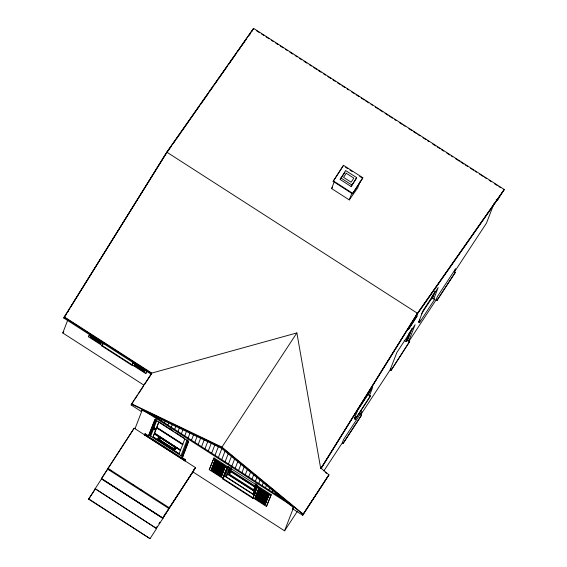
<?xml version="1.0" encoding="UTF-8"?>
<svg xmlns="http://www.w3.org/2000/svg" width="567" height="567" viewBox="0 0 567 567"><rect width="100%" height="100%" fill="white"/><g stroke="black" fill="none" stroke-linecap="round" stroke-linejoin="round"><path stroke-width="0.85" d="M144.557 384.518L151.269 374.284L63.788 318.052L166.797 152.147L253.555 28.35L504.219 189.484L497.309 200.498L496.189 199.775M143.805 385.064L62.781 332.985L67.82 319.923M146.91 371.208L145.769 373.589L88.572 336.819L89.48 334.473M89.714 334.438L88.572 336.819M91.096 336.004L101.195 342.489L100.579 343.793L90.486 337.308L91.096 335.714M90.486 337.308L91.33 335.402L93.491 336.798M100.579 343.793L101.5 341.405M133.514 361.81L132.118 365.439L101.84 345.969L102.932 343.127M102.57 344.651L103.173 343.092M253.095 29.541L253.555 28.35M133.451 362.554L132.309 364.935M134.719 364.418L144.819 370.903L144.316 371.909L134.223 365.424L135.144 363.036M134.223 365.424L134.953 363.823M88.629 499.18L95.192 489.059L88.629 499.18L150.035 538.65L156.591 528.529L95.114 488.683L156.4 528.451L162.963 518.33L101.557 478.86L95.001 488.981M101.365 478.782L134.166 428.184L195.565 467.655L162.772 518.259L101.365 478.782L107.928 468.668M131.133 404.98L131.594 403.782L221.952 447.101L303.182 514.085L302.721 515.283L292.629 508.79L293.167 507.401L221.491 448.291L141.764 410.076L141.226 411.465L131.133 404.98L134.01 400.593M144.316 371.909L144.932 370.322M134.166 428.184L107.546 469.086L168.945 508.556L195.565 467.655M145.769 373.589L146.676 371.243M151.269 374.284L151.729 373.093L296.874 332.921L320.731 468.647L321 468.236L328.959 474.799L302.721 515.283M135.003 428.723L142.374 409.629M148.504 435.917L154.798 419.601L188.442 441.232L182.149 457.541L185.515 459.702L184.941 460.907L144.564 434.953L145.138 433.748L148.504 435.917L155.287 419.19M144.564 434.953L145.138 433.748M154.458 416.405L154.614 416.008M182.149 457.541L182.957 456.315L182.113 455.776L181.844 456.18L149.879 435.633L156.102 419.523M156.06 419.92L150.149 435.229L149.312 434.683M150.723 436.179L156.861 420.26M153.622 429.311L154.444 427.894L155.287 428.432C155.138 430.934 152.7 429.368 154.444 427.894M157.824 418.566L157.973 418.17M154.458 429.857L155.287 428.432M154.401 433.592L153.154 436.824L179.094 453.791L153.019 437.029L154.267 433.798L172.283 445.088M156.712 427.603L154.593 433.096L180.533 450.063L154.458 433.301L158.774 422.11M161.184 420.728L161.836 419.056M175.345 447.739L175.883 448.107L175.231 449.652A2.502 0.524 33.3 0 0 172.942 448.802L159.901 440.417A2.502 0.524 33.3 0 0 157.987 438.574L158.64 437.022L159.192 437.355M157.987 438.574L158.64 437.022M164.55 422.89L165.288 420.983M167.917 425.052L168.874 422.571M171.284 427.22L172.347 424.449M174.643 429.382L175.933 426.044M178.01 431.544L179.42 427.894M175.231 449.652L175.883 448.107M181.376 433.705L182.999 429.495M184.736 435.867L186.571 431.118M179.094 453.791L180.476 450.354L173.771 446.045M180.533 450.063L184.849 438.872M181.001 455.641L187.145 439.73M188.102 438.029L190.073 432.933M150.035 538.65L88.743 498.882M181.844 456.18L188.06 440.07M183.318 452.948L183.935 451.339M186.111 445.697L186.734 444.089M182.957 456.315L188.62 441.636M191.469 440.198L193.638 434.563M184.941 460.907L185.515 459.702M169.327 508.138L162.772 518.259M194.835 442.359L197.146 436.363M198.195 444.521L200.711 437.993M201.561 446.683L204.219 439.786M167.109 511.179L192.886 471.893L193.808 469.504M204.928 448.844L207.791 441.424M208.287 451.006L211.3 443.203M211.654 453.175L214.865 444.847M252.811 498.294L257.758 486.039L271.217 494.686L266.462 506.451L209.266 469.682L214.021 457.923L227.48 466.57L222.526 478.832L252.811 498.294L257.836 485.841L227.558 466.372L222.526 478.832M214.021 457.923L209.266 469.682M215.021 455.336L218.43 446.491M211.172 470.163L213.015 465.394L223.114 471.879L221.272 476.656L211.172 470.163L212.483 467.073L222.576 473.558M213.171 464.99L215.013 460.22L225.106 466.705L223.263 471.482L213.171 464.99L215.169 460.106L225.262 466.598M218.387 457.498L221.945 448.263M221.747 459.66L225.163 450.822M333.113 181.383L343.51 165.33L362.852 177.769L362.66 178.265L352.454 193.815L333.113 181.383L343.51 165.33M225.113 461.822L228.324 453.494M360.066 181.688L357.642 187.975L349.272 199.917L331.61 188.563L334.204 181.851M221.272 476.656L221.995 475.054L211.902 468.562M223.263 471.482L224.801 467.789L214.709 461.304M228.48 463.983L231.492 456.18M222.718 478.328L224.064 476.287L227.75 466.74M224.064 476.287L224.908 476.826L228.827 466.669M340.193 179.491L345.643 170.539L356.579 177.563L355.963 179.158L351.129 186.522L340.193 179.491L345.027 172.127M253.81 492.836L253.01 494.063L226.091 476.762L229.536 467.839M230.067 467.314L228.877 470.412L255.788 487.712L256.688 485.387M226.091 476.762L227.7 474.303L229.394 469.915M228.508 473.076L229.401 470.752M231.839 466.152L234.71 458.724M255.979 483.573L254.64 486.599L230.252 470.922L231.492 467.704M231.272 468.696L230.656 470.305L255.044 485.99M254.803 487.471L253.47 490.498L229.082 474.813L230.627 470.794M230.719 470.986L229.479 474.203L253.874 489.881M235.206 468.314L237.871 461.418M238.572 470.475L241.088 463.948M351.129 186.522L356.579 177.563M241.939 472.637L244.249 466.641M349.272 199.917L351.866 193.205M352.454 193.815L362.852 177.769M245.298 474.799L247.474 469.164M248.665 476.96L250.635 471.864M252.032 479.129L253.86 474.373M255.391 481.291L257.021 477.081M254.64 486.599L255.575 484.19M253.47 490.498L255.022 486.479M253.01 494.063L256.766 484.331M254.342 495.749L253.506 495.211L257.425 485.054M253.506 495.211L257.39 485.423M258.758 483.453L260.168 479.802M254.654 494.956L255.575 492.567M254.916 498.28L256.759 493.51L266.851 499.995L265.009 504.772L254.916 498.28L256.794 493.694L266.887 500.186M258.332 489.718L268.425 496.203L267 499.598L256.908 493.113L259.02 487.925L261.181 489.314M256.908 493.113L259.02 487.925M262.124 485.614L263.414 482.276M265.491 487.776L266.554 485.012M268.85 489.938L269.545 488.152M267 499.598L269.112 494.417L266.951 493.028M265.009 504.772L265.625 503.468L255.526 496.976M266.462 506.451L271.217 494.686M272.217 492.106L272.954 490.2M275.583 494.268L275.732 493.871M278.943 496.43L279.099 496.033M282.309 498.591L282.465 498.195M192.886 471.893L284.57 530.825L293.075 508.79M321 468.236L320.844 468.64L417.277 313.742L504.063 189.881M323.863 470.943L342.298 442.841L343.602 439.46L361.866 411.635L360.711 414.619M342.298 442.841L343.141 443.387L361.555 415.157L359.45 413.811M354.347 418.786L357.607 410.331L372.647 387.417L369.386 395.872L370.223 396.411L355.19 419.332L354.347 418.786L355.8 416.568M355.19 419.332L370.421 395.915L368.316 394.561L369.847 390.585M367.359 395.114L367.777 395.383L368.678 393.051M361.555 415.157L343.141 443.387M370.223 396.411L370.421 395.915M360.562 415.016L390.096 370.003L396.85 352.497L415.108 324.671L408.814 340.98M390.096 370.003L390.939 370.542L409.657 341.518L407.553 340.172L411.961 328.754M408.573 329.002L407.73 328.463L407.538 328.959L408.382 329.498L417.163 315.904L416.32 315.365L417.213 313.062M404.165 340.32L406.057 341.54L409.438 332.786M406.057 341.54L410.019 331.858M406.596 340.717L407.021 340.987L411.677 328.903M417.163 315.904L408.382 329.498M409.657 341.518L390.939 370.542M435.059 291.53L432.607 297.895L434.712 299.248L419.481 322.658L418.637 322.12L423.131 310.482L438.163 287.568L433.677 299.206M419.481 322.658L419.672 322.162L418.829 321.624M431.189 299.064L432.756 295.01M421.536 313.849L431.65 298.44L432.855 295.315M431.65 298.44L432.068 298.71L434.783 291.679M434.513 299.745L434.712 299.248M436.016 300.021L437.32 296.64L455.577 268.815L454.429 271.799L455.266 272.337L455.117 272.734L436.852 300.567L436.016 300.021L408.842 341.433M436.852 300.567L455.266 272.337M494.055 203.496L486.493 223.086L454.273 272.195L455.117 272.734M497.309 200.498L497.847 199.102L416.993 314.479L321.028 468.618M70.776 306.839L72.172 304.592M73.1 303.09L156.081 169.816M157.009 168.321L166.337 153.345M320.731 468.647L417.454 313.282L504.219 189.484M253.406 28.747L166.62 152.608L64.099 317.251L151.573 373.49M63.788 318.052L66.552 313.842M67.473 312.438L68.394 311.035M249.416 35.154L250.338 33.751M251.72 31.646L252.634 30.242M62.781 332.985L63.745 331.518M101.84 345.969L103.371 343.425L104.215 343.963M133.082 361.944L132.813 362.348L133.656 362.894M134.967 399.133L137.363 395.475M138.32 394.015L143.6 385.978M141.226 411.465L142.296 409.828M149.879 435.633L150.418 434.818M159.901 440.417L159.851 439.786L158.122 438.369M175.749 448.313A2.502 0.524 33.3 0 1 173.842 446.463L160.936 437.88M172.942 448.802L173.452 448.532L175.366 449.454M180.476 450.354L154.267 433.798M156.088 527.969L157.045 526.509M158.966 523.589L159.922 522.129M162.318 518.479L166.145 512.639M221.952 447.101L296.874 332.921M225.106 466.705L225.375 466.301L224.915 467.492L214.822 460.999M224.908 476.826L225.17 476.415L253.775 494.8M230.252 470.922L231.747 468.767M229.082 474.813L229.883 473.587M292.629 508.79L293.345 507.699M356.763 411.252L366.899 395.731M367.777 395.383L368.316 394.561M432.068 298.71L432.607 297.895M418.637 322.12L420.09 319.901M407.021 340.987L407.553 340.172M284.57 530.825L297.179 511.604M303.182 514.085L328.959 474.799M167.853 151.183L171.39 146.137M172.907 143.968L175.43 140.368M176.443 138.922L180.993 132.43M182 130.991L190.087 119.453M191.1 118.014L194.127 113.684M195.14 112.245L199.69 105.753M200.697 104.314L208.784 92.775M209.797 91.33L212.831 87.006M214.34 84.844L217.884 79.798M218.89 78.352L221.924 74.029M222.937 72.583L227.48 66.091M228.494 64.652L236.581 53.114M237.587 51.675L240.621 47.344M241.634 45.906L246.177 39.414M331.61 188.563L332.595 187.16M161.574 438.539L159.419 437.731L159.029 438.738L160.83 440.474L172.432 447.937L174.593 448.738L174.976 447.739L173.183 445.995M160.185 437.83L159.504 437.518M256.376 30.661L259.353 32.574M261.585 34.006L263.818 35.445M266.051 36.876L269.027 38.79M271.253 40.222L273.485 41.66M275.718 43.092L277.95 44.524M280.183 45.962L283.153 47.876M285.385 49.308L287.618 50.739M289.85 52.178L292.827 54.092M295.06 55.523L297.285 56.955M299.518 58.394L301.75 59.826M303.983 61.264L306.96 63.171M309.192 64.61L311.418 66.041M313.65 67.48L316.627 69.387M318.115 70.343L321.092 72.257M323.325 73.696L325.55 75.127M327.783 76.559L330.759 78.473M332.992 79.912L335.225 81.343M337.45 82.775L340.427 84.689M341.915 85.645L344.892 87.559M347.124 88.991L348.613 89.947M351.583 91.861L354.559 93.775M356.048 94.732L359.024 96.645M361.257 98.077L364.227 99.99M365.715 100.947L368.692 102.861M370.924 104.293L372.413 105.249M375.389 107.163L378.359 109.077M379.847 110.033L382.824 111.947M385.057 113.379L388.034 115.292M389.522 116.249L392.492 118.163M394.724 119.594L396.213 120.551M399.189 122.465L402.166 124.379M403.654 125.328L405.136 126.285M408.857 128.681L411.833 130.594M413.322 131.551L416.298 133.458M417.78 134.414L420.012 135.853M422.989 137.767L425.966 139.673M427.454 140.63L428.943 141.587M432.656 143.983L435.633 145.889M437.122 146.846L440.098 148.76M441.587 149.716L443.819 151.148M446.789 153.062L449.766 154.975M451.254 155.932L452.742 156.889M455.719 158.803L459.433 161.191M460.921 162.148L463.898 164.061M465.387 165.018L467.619 166.45M470.596 168.364L473.565 170.277M475.054 171.234L476.542 172.191M479.519 174.104L483.24 176.493M484.721 177.45L486.21 178.407M489.186 180.32L491.419 181.752M494.396 183.665L497.372 185.579M498.854 186.536L500.342 187.493M345.544 167.265L347.777 168.697M350.009 170.135L352.242 171.567M359.684 176.351L361.916 177.79M340.81 177.903L351.746 184.934M333.304 180.88L352.653 193.319M436.165 299.624L437.008 300.17M166.797 152.147L417.454 313.282M390.557 368.805L391.4 369.351M354.538 418.29L355.381 418.829M342.454 442.444L343.297 442.99M328.35 474.905L328.81 475.203L303.026 514.489L221.775 447.561L131.438 404.179L151.729 373.093L64.248 316.854M94.937 337.719L97.099 339.109M98.538 340.037L101.422 341.894M135.066 363.518L145.159 370.01M134.84 364.12L144.932 370.605M90.982 336.302L101.075 342.787M90.869 336.6L100.961 343.085M134.606 364.716L144.698 371.201M90.755 336.897L100.848 343.382M134.492 365.013L144.585 371.498M151.091 414.243L285.676 500.753M143.047 410.061L291.091 505.225M169.42 428.333L171.638 429.758M173.807 431.487L158.909 421.905L156.79 427.405L182.865 444.167L182.652 444.571L156.577 427.809M175.302 432.444L184.24 438.192M217.445 461.198L218.883 462.126M221.052 463.515L223.214 464.905M263.35 490.71L264.789 491.632M213.483 458.738L226.942 467.392M257.227 486.855L270.679 495.508M258.906 488.222L268.999 494.715L268.538 495.905L258.446 489.42M258.75 488.336L268.843 494.821M215.049 460.404L225.149 466.896M258.793 488.52L268.886 495.012M214.936 460.702L225.028 467.194M258.672 488.825L268.772 495.31M258.559 489.123L268.652 495.608M214.588 461.602L224.688 468.087M214.475 461.899L224.567 468.385M258.212 490.016L268.311 496.501M214.361 462.197L224.454 468.682M258.098 490.313L268.191 496.805M214.248 462.495L224.341 468.98M257.985 490.611L268.078 497.103M214.128 462.792L224.227 469.285M257.872 490.909L267.964 497.401M214.014 463.09L224.107 469.582M257.751 491.206L267.851 497.698M213.901 463.388L223.993 469.88M257.638 491.504L267.73 497.996M213.787 463.686L223.88 470.178M257.524 491.809L267.617 498.294M213.667 463.983L223.767 470.475M257.411 492.106L267.504 498.591M156.655 427.61L182.787 444.365M213.553 464.288L223.646 470.773M257.29 492.404L267.39 498.889M213.44 464.586L223.533 471.071M257.177 492.702L267.27 499.187M227.7 474.303L254.618 491.603M257.744 493.559L259.906 494.956M265.675 498.662L267.121 499.584M223.263 471.765L213.171 465.28L212.597 466.769L222.689 473.261M256.908 493.396L267 499.888M213.057 465.578L223.15 472.07L222.115 474.749L212.023 468.264M212.944 465.876L223.037 472.368M256.681 493.992L266.773 500.484L265.739 503.17L255.646 496.678M212.823 466.173L222.916 472.665M256.567 494.289L266.66 500.781M212.71 466.471L222.803 472.963M256.447 494.587L266.54 501.079M153.77 428.914L154.614 429.46M256.334 494.892L266.426 501.377M256.22 495.189L266.313 501.675M212.363 467.371L222.455 473.856M256.107 495.487L266.199 501.972M212.249 467.669L222.342 474.154M255.986 495.785L266.086 502.27M212.136 467.966L222.229 474.451M255.873 496.082L265.966 502.568M255.76 496.38L265.852 502.872M211.789 468.859L221.881 475.352M211.675 469.157L221.768 475.649M255.412 497.273L265.505 503.765M211.562 469.455L221.654 475.947M255.299 497.571L265.391 504.063M211.441 469.752L221.534 476.245M255.185 497.876L265.278 504.361M173.842 446.463L160.801 438.085A2.502 0.524 33.3 0 1 158.505 437.228M160.036 440.219L173.07 448.596M144.869 434.159L185.246 460.113M144.833 434.549L146.3 435.491M152.906 439.737L155.11 441.154M162.453 445.875L163.92 446.817M170.525 451.063L172.729 452.48M175.664 454.365L177.131 455.308M107.85 468.292L169.25 507.763M108.765 469.207L110.976 470.624M132.359 484.374L133.833 485.324M140.474 489.583L142.686 491.008M101.479 478.484L162.885 517.962M325.21 472.318L326.472 473.353M174.863 447.363L173.977 446.257M346.253 173.254L343.567 177.351L351.136 182.213L353.822 178.123L346.253 173.254"/></g></svg>
